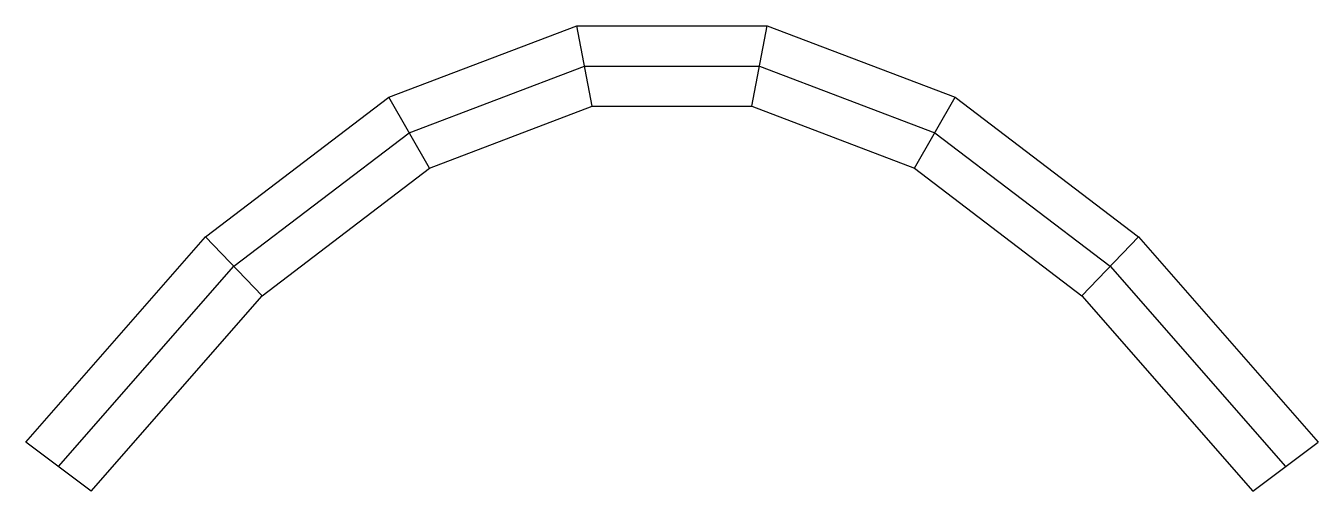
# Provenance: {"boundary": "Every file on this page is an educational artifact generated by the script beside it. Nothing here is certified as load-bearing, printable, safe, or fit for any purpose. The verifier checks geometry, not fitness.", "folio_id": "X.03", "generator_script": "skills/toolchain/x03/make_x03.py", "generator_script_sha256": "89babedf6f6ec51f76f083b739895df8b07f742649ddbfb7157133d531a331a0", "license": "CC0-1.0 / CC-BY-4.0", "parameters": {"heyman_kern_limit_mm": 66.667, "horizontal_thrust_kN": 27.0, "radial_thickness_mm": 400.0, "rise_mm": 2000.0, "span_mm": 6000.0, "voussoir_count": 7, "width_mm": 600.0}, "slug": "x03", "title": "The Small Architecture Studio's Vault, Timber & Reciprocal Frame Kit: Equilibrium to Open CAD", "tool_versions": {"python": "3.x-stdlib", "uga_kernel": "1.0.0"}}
# Model space of a CAD drawing. Header units: millimetres. Extents: x -3160 to 3160, y -120 to 2156.
import ezdxf

# ---------------------------------------------------------------- set-up
doc = ezdxf.new("R2010")
doc.units = ezdxf.units.MM
doc.layers.add('CUT', color=7, linetype='CONTINUOUS')
doc.layers.add('MOUNTAIN', color=1, linetype='Continuous')

msp = doc.modelspace()

# ---------------------------------------------------------------- linework, layer by layer
at = {"layer": 'CUT'}
for p, q in [((-1384.94207, 1806.30169), (-465.99385, 2155.65139)), ((-391.14901, 1762.71596), (-465.99385, 2155.65139)), ((-465.99385, 2155.65139), (465.99385, 2155.65139)), ((-391.14901, 1762.71596), (-465.99385, 2155.65139)), ((391.14901, 1762.71596), (465.99385, 2155.65139)), ((391.14901, 1762.71596), (465.99385, 2155.65139)), ((465.99385, 2155.65139), (1384.94207, 1806.30169)), ((-2280.78818, 1124.41942), (-1384.94207, 1806.30169)), ((-1186.4865, 1459.00443), (-1384.94207, 1806.30169)), ((-1186.4865, 1459.00443), (-1384.94207, 1806.30169)), ((1186.4865, 1459.00443), (1384.94207, 1806.30169)), ((1186.4865, 1459.00443), (1384.94207, 1806.30169)), ((1384.94207, 1806.30169), (2280.78818, 1124.41942)), ((-1186.4865, 1459.00443), (-391.14901, 1762.71596)), ((-391.14901, 1762.71596), (391.14901, 1762.71596)), ((391.14901, 1762.71596), (1186.4865, 1459.00443)), ((-2004.92611, 834.76425), (-1186.4865, 1459.00443)), ((1186.4865, 1459.00443), (2004.92611, 834.76425)), ((-3160, 120), (-2280.78818, 1124.41942)), ((-2004.92611, 834.76425), (-2280.78818, 1124.41942)), ((-2004.92611, 834.76425), (-2280.78818, 1124.41942)), ((2004.92611, 834.76425), (2280.78818, 1124.41942)), ((2004.92611, 834.76425), (2280.78818, 1124.41942)), ((2280.78818, 1124.41942), (3160, 120)), ((-2840, -120), (-2004.92611, 834.76425)), ((2004.92611, 834.76425), (2840, -120)), ((-2840, -120), (-3160, 120)), ((2840, -120), (3160, 120))]:
    msp.add_line(p, q, dxfattribs=at)
at = {"layer": 'MOUNTAIN'}
for p, q in [((-1285.71429, 1632.65306), (-428.57143, 1959.18367)), ((-428.57143, 1959.18367), (428.57143, 1959.18367)), ((428.57143, 1959.18367), (1285.71429, 1632.65306)), ((-2142.85714, 979.59184), (-1285.71429, 1632.65306)), ((1285.71429, 1632.65306), (2142.85714, 979.59184)), ((-3000, 0), (-2142.85714, 979.59184)), ((2142.85714, 979.59184), (3000, 0))]:
    msp.add_line(p, q, dxfattribs=at)

doc.saveas('drawing.dxf')
